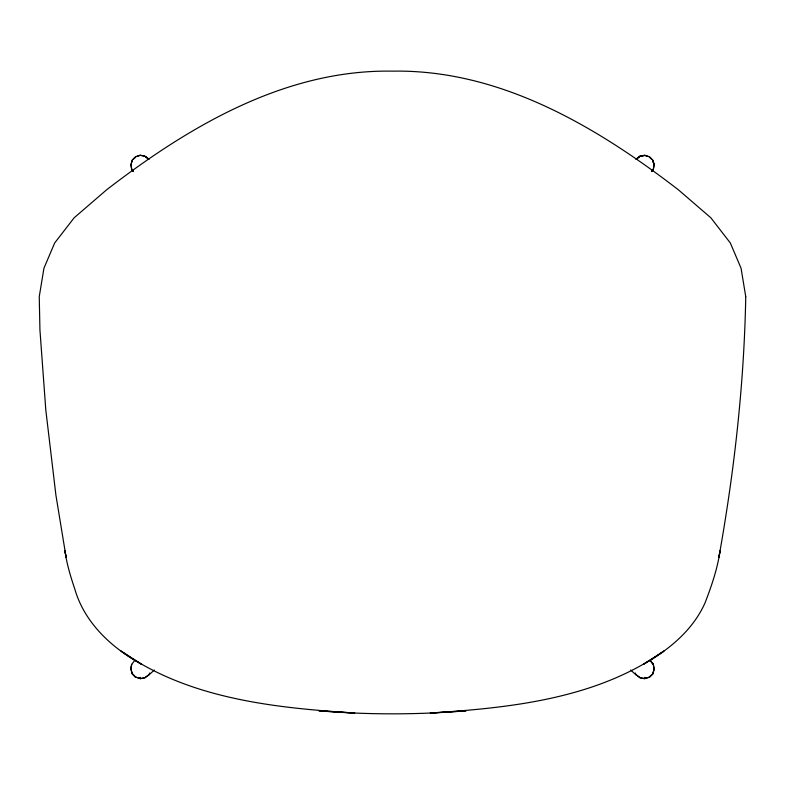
<?xml version="1.0" encoding="UTF-8"?>
<svg xmlns="http://www.w3.org/2000/svg" width="785" height="785" viewBox="0 0 785 785"><rect width="100%" height="100%" fill="white"/><g stroke="black" fill="none" stroke-linecap="round" stroke-linejoin="round"><path stroke-width="1.18" d="M149.768 672.99L148.905 674.786L144.882 677.926L140.142 678.74L140.132 677.327M652.62 160.169L654.042 164.624L653.277 169.589L654.278 164.664L652.806 160.081L649.381 156.686L644.789 155.244L640.05 156.097L636.046 159.267L638.911 157.029M644.868 677.327L644.858 678.74L640.118 677.926L636.095 674.786L635.232 672.99M131.762 664.336L130.722 669.252L131.576 664.522L134.559 660.695M652.659 673.667L654.042 669.291L653.238 664.336L650.265 660.509L653.424 664.522L654.278 669.252L652.835 673.854L649.44 677.269L644.671 678.554L649.352 677.082L652.835 673.854L649.352 677.082M132.38 160.169L130.909 164.85L132.194 160.081L135.619 156.686L140.211 155.244L144.95 156.097L148.954 159.267L146.088 157.029M650.441 660.695L653.238 664.336M135.648 677.082L140.329 678.554L135.648 677.082L132.351 673.756L130.909 669.065L132.165 673.854L135.56 677.269L132.351 673.756M651.815 171.101L653.454 169.413L651.795 171.513M144.764 156.303L140.211 155.244L136.826 156.529M148.905 674.786L144.705 677.71M133.214 159.345L135.707 156.872M134.088 158.57L135.795 156.872M644.603 155.43L639.873 156.284L644.603 155.43L648.174 156.529M154.351 670.017L149.297 674.619M639.304 157.029L636.223 159.08M148.777 159.08L145.696 157.029M140.103 678.505L143.881 677.946M654.042 164.624L652.62 160.268M641.119 677.946L644.897 678.505M640.295 677.71L636.095 674.786M635.703 674.619L630.649 670.017M649.293 156.872L651.785 159.345M649.205 156.872L650.912 158.57M133.185 171.101L131.546 169.413L133.205 171.513M745.75 296.671C744.141 384.042 734.309 471.196 718.913 557.173L720.061 550.805C717.49 568.732 711.544 585.963 705.067 602.811C692.939 630.149 669.006 649.735 643.543 664.218L663.914 651.069C596.502 698.925 510.505 707.834 430.249 713.035L466.104 710.808C417.139 714.841 367.861 714.841 318.896 710.808L354.751 713.025C274.495 707.834 188.498 698.925 121.086 651.069L141.457 664.218C111.607 647.782 84.574 622.819 74.85 589.221C70.64 576.671 66.745 563.954 64.939 550.805L66.087 557.173L55.912 495.158L45.815 410.094L39.937 329.985L39.25 296.671L43.94 268.225L54.665 242.977L74.153 217.788L106.76 189.685C188.999 126.395 285.249 69.276 392.5 71.15C499.751 69.276 596.001 126.395 678.24 189.685L710.847 217.788L730.335 242.977L741.06 268.225L745.75 296.671M130.958 164.624L131.723 169.589L130.958 164.624"/></g></svg>
